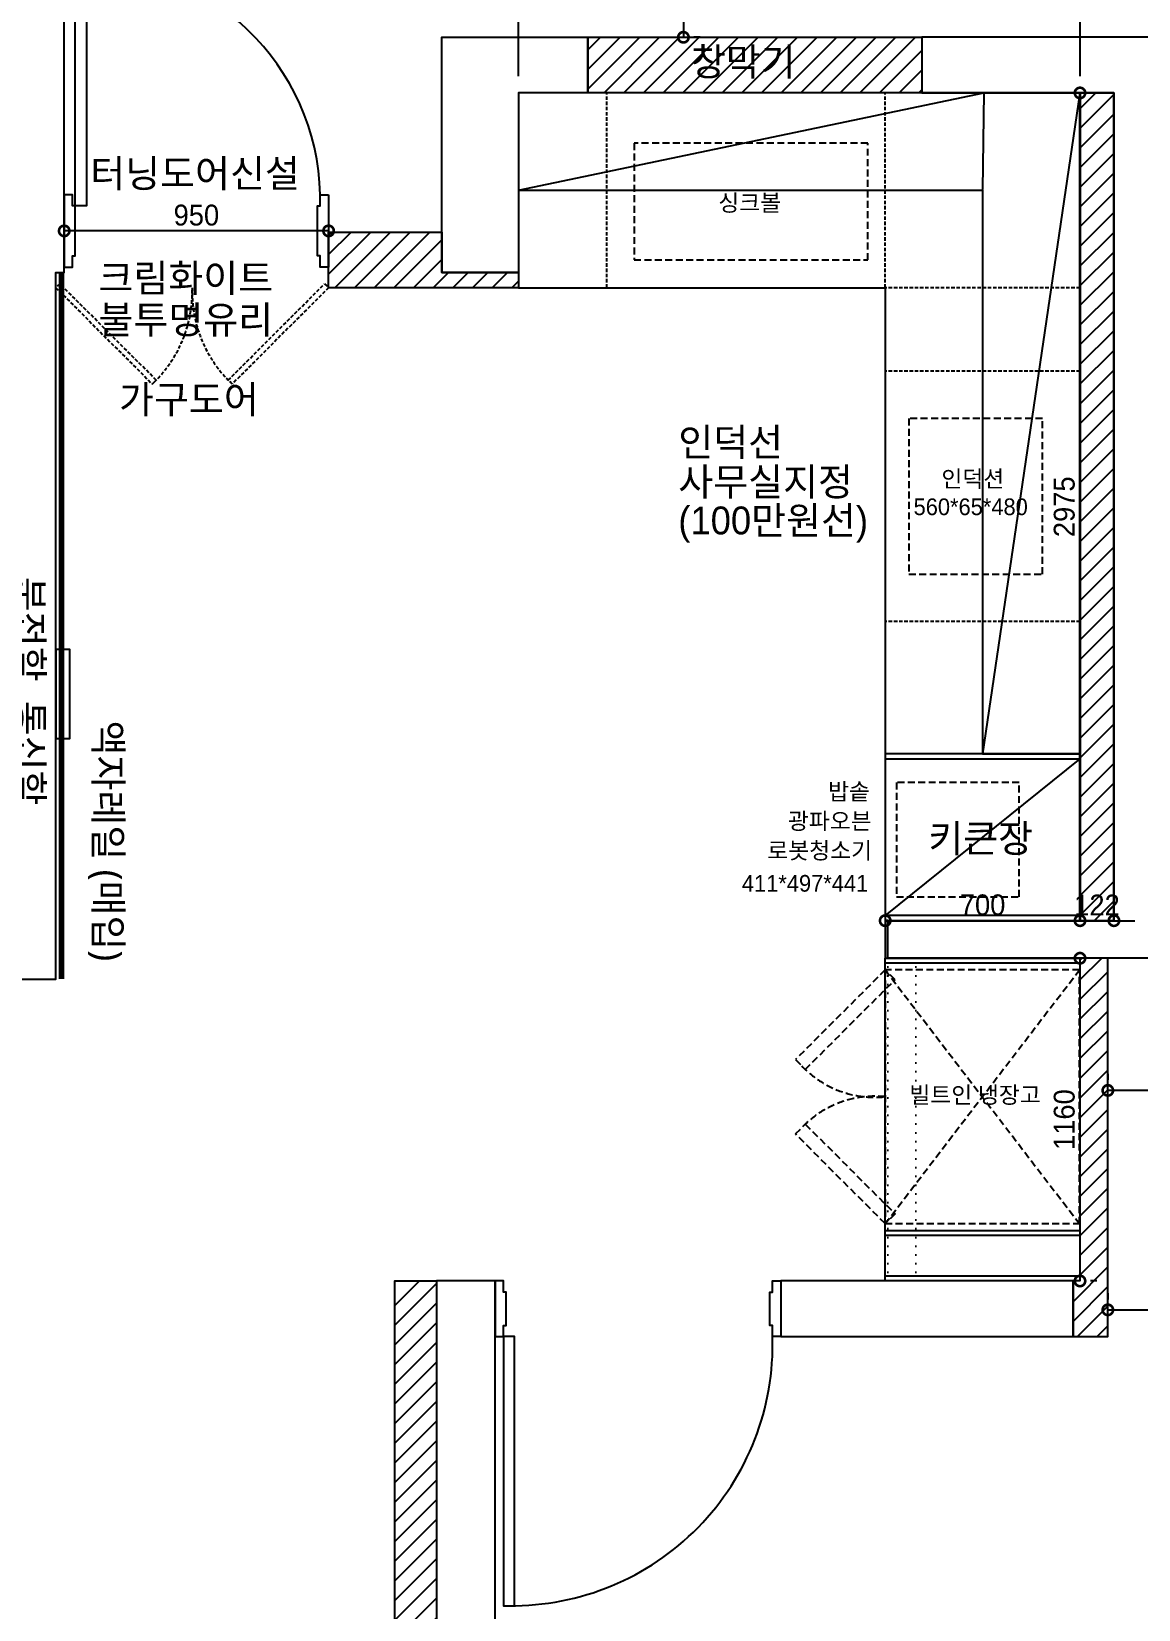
# Model space of a CAD drawing. Header units: millimetres. Extents: x 0 to 460316, y -63250 to 103204.
# Drawn here: x 67402 to 71379, y 62188 to 67859 of the extents above; entities that cross this region are included whole.
import ezdxf

# ---------------------------------------------------------------- set-up
doc = ezdxf.new("R2010")
doc.units = ezdxf.units.MM
doc.header["$LTSCALE"] = 25
for name, pattern in [('DASHED', [0.75, 0.5, -0.25]), ('DASHEDX2', [1.5, 1, -0.5]), ('DOT', [0.25, 0, -0.25]), ('HID', [2.5, 1.5, -1])]:
    doc.linetypes.add(name, pattern=pattern)
for name, color, linetype in [('0-ELC TEXT', 7, 'Continuous'), ('03-WAL NEW', 3, 'Continuous'), ('04-WIN', 4, 'Continuous'), ('06-FUR', 6, 'Continuous'), ('07-DIM WAL', 5, 'Continuous'), ('2-con', 2, 'Continuous'), ('3.기호.계단선', 30, 'Continuous'), ('CO-DO-FR', 7, 'Continuous'), ('CO-DOOR', 8, 'Continuous'), ('FUR', 8, 'DASHED'), ('설비', 140, 'Continuous')]:
    doc.layers.add(name, color=color, linetype=linetype)
doc.styles.add('스타일1', font='HY울릉도M.TTF')
doc.styles.add('이윤정', font='l_10646.ttf')
doc.styles.add('코레일둥고', font='Korail_Round_Gothic_Medium.ttf')
doc.dimstyles.new('30', dxfattribs={"dimscale": 30, "dimtxt": 2.5, "dimasz": 2.5, "dimexe": 1.25, "dimexo": 2, "dimtad": 1, "dimdec": 0, "dimtxsty": '스타일1', "dimblk": 'DOTSMALL', "dimcen": 2.5, "dimclrd": 1, "dimclre": 1, "dimclrt": 7, "dimadec": 0, "dimazin": 0, "dimtfac": 1, "dimtdec": 0, "dimtix": 1, "dimtmove": 0, "dimatfit": 3, "dimldrblk": 'DOTSMALL', "dimfxl": 1.25, "dimarcsym": 0})
pattern_1 = [(45, (41295.374, 99791.38), (-35.35534, 35.35534), [])]

# ---------------------------------------------------------------- blocks, each defined once
blk = doc.blocks.new('_DotSmall')
at = {"color": 0, "linetype": 'ByBlock', "const_width": 0.5}
blk.add_lwpolyline([(-0.0625, 0, 1), (0.0625, 0, 1)], format="xyb", close=True, dxfattribs=at)
blk = doc.blocks.new('*D130')
at = {"layer": '07-DIM WAL', "color": 1, "lineweight": -2}
for p, q in [((67519.4, 67202.9), (67519.4, 67180.4)), ((68469.4, 67202.9), (68469.4, 67180.4)), ((68469.4, 67142.9), (67519.4, 67142.9))]:
    blk.add_line(p, q, dxfattribs=at)
at = {"layer": 'Defpoints', "color": 0}
for p in [(67519.4, 67142.9), (67519.4, 67142.9), (68469.4, 67142.9)]:
    blk.add_point(p, dxfattribs=at)
at = {"layer": '07-DIM WAL', "color": 1, "lineweight": -2, "xscale": 75, "yscale": 75, "zscale": 75, "rotation": 180}
blk.add_blockref('_DotSmall', (67519.4, 67142.9), dxfattribs=at)
at = {"layer": '07-DIM WAL', "color": 1, "lineweight": -2, "xscale": 75, "yscale": 75, "zscale": 75}
blk.add_blockref('_DotSmall', (68469.4, 67142.9), dxfattribs=at)
at = {"layer": '07-DIM WAL', "color": 7, "insert": (67994.4, 67199.2), "char_height": 75, "attachment_point": 5, "style": '스타일1'}
blk.add_mtext('950', dxfattribs=at)
blk = doc.blocks.new('*D126')
at = {"layer": '07-DIM WAL', "color": 1, "lineweight": -2}
for p, q in [((69151.4, 67698.8), (69151.4, 68087.3)), ((71169.4, 67698.8), (71169.4, 68087.3)), ((71169.4, 68049.8), (69151.4, 68049.8))]:
    blk.add_line(p, q, dxfattribs=at)
at = {"layer": 'Defpoints', "color": 0}
for p in [(69151.4, 68049.8), (69151.4, 67638.8), (71169.4, 67638.8)]:
    blk.add_point(p, dxfattribs=at)
at = {"layer": '07-DIM WAL', "color": 1, "lineweight": -2, "xscale": 75, "yscale": 75, "zscale": 75, "rotation": 180}
blk.add_blockref('_DotSmall', (69151.4, 68049.8), dxfattribs=at)
at = {"layer": '07-DIM WAL', "color": 1, "lineweight": -2, "xscale": 75, "yscale": 75, "zscale": 75}
blk.add_blockref('_DotSmall', (71169.4, 68049.8), dxfattribs=at)
at = {"layer": '07-DIM WAL', "color": 7, "insert": (70160.4, 68106.1), "char_height": 75, "attachment_point": 5, "style": '스타일1'}
blk.add_mtext('2018', dxfattribs=at)
blk = doc.blocks.new('*D87')
at = {"layer": '07-DIM WAL', "color": 1, "lineweight": -2}
for p, q in [((69744.4, 68538.8), (69744.4, 67838.8)), ((69804.4, 68538.8), (69781.9, 68538.8)), ((69804.4, 67838.8), (69781.9, 67838.8))]:
    blk.add_line(p, q, dxfattribs=at)
at = {"layer": 'Defpoints', "color": 0}
for p in [(69744.4, 68538.8), (69744.4, 67838.8), (69744.4, 67838.8)]:
    blk.add_point(p, dxfattribs=at)
at = {"layer": '07-DIM WAL', "color": 1, "lineweight": -2, "xscale": 75, "yscale": 75, "zscale": 75}
for p, rotation in [((69744.4, 68538.8), 90), ((69744.4, 67838.8), 270)]:
    blk.add_blockref('_DotSmall', p, dxfattribs=dict(at, rotation=rotation))
at = {"layer": '07-DIM WAL', "color": 7, "insert": (69688.1, 68188.8), "char_height": 75, "attachment_point": 5, "rotation": 90, "style": '스타일1'}
blk.add_mtext('700', dxfattribs=at)
blk = doc.blocks.new('*D107')
at = {"layer": '07-DIM WAL', "color": 1, "lineweight": -2}
for p, q in [((71169.4, 67638.8), (71169.4, 64663.8)), ((71229.4, 67638.8), (71206.9, 67638.8)), ((71229.4, 64663.8), (71206.9, 64663.8))]:
    blk.add_line(p, q, dxfattribs=at)
at = {"layer": 'Defpoints', "color": 0}
for p in [(71169.4, 67638.8), (71169.4, 64663.8), (71169.4, 64663.8)]:
    blk.add_point(p, dxfattribs=at)
at = {"layer": '07-DIM WAL', "color": 1, "lineweight": -2, "xscale": 75, "yscale": 75, "zscale": 75}
for p, rotation in [((71169.4, 67638.8), 90), ((71169.4, 64663.8), 270)]:
    blk.add_blockref('_DotSmall', p, dxfattribs=dict(at, rotation=rotation))
at = {"layer": '07-DIM WAL', "color": 7, "insert": (71113.1, 66151.3), "char_height": 75, "attachment_point": 5, "rotation": 90, "style": '스타일1'}
blk.add_mtext('2975', dxfattribs=at)
blk = doc.blocks.new('*D134')
at = {"layer": '07-DIM WAL', "color": 1, "lineweight": -2}
for p, q in [((71169.4, 63368.8), (71169.4, 64528.8)), ((71229.4, 64528.8), (71206.9, 64528.8)), ((71229.4, 63368.8), (71206.9, 63368.8))]:
    blk.add_line(p, q, dxfattribs=at)
at = {"layer": 'Defpoints', "color": 0}
for p in [(71169.4, 64528.8), (71169.4, 64528.8), (71169.4, 63368.8)]:
    blk.add_point(p, dxfattribs=at)
at = {"layer": '07-DIM WAL', "color": 1, "lineweight": -2, "xscale": 75, "yscale": 75, "zscale": 75}
for p, rotation in [((71169.4, 64528.8), 90), ((71169.4, 63368.8), 270)]:
    blk.add_blockref('_DotSmall', p, dxfattribs=dict(at, rotation=rotation))
at = {"layer": '07-DIM WAL', "color": 7, "insert": (71113.1, 63948.8), "char_height": 75, "attachment_point": 5, "rotation": 90, "style": '스타일1'}
blk.add_mtext('1160', dxfattribs=at)
blk = doc.blocks.new('*D108')
at = {"layer": '07-DIM WAL', "color": 1, "lineweight": -2}
for p, q in [((71269.4, 63325), (71269.4, 63302.5)), ((72309.4, 63325), (72309.4, 63302.5)), ((71269.4, 63265), (72309.4, 63265))]:
    blk.add_line(p, q, dxfattribs=at)
at = {"layer": 'Defpoints', "color": 0}
for p in [(71269.4, 63265), (72309.4, 63265), (72309.4, 63265)]:
    blk.add_point(p, dxfattribs=at)
at = {"layer": '07-DIM WAL', "color": 1, "lineweight": -2, "xscale": 75, "yscale": 75, "zscale": 75, "rotation": 180}
blk.add_blockref('_DotSmall', (71269.4, 63265), dxfattribs=at)
at = {"layer": '07-DIM WAL', "color": 1, "lineweight": -2, "xscale": 75, "yscale": 75, "zscale": 75}
blk.add_blockref('_DotSmall', (72309.4, 63265), dxfattribs=at)
at = {"layer": '07-DIM WAL', "color": 7, "insert": (71789.4, 63321.2), "char_height": 75, "attachment_point": 5, "style": '스타일1'}
blk.add_mtext('1040', dxfattribs=at)
blk = doc.blocks.new('*D135')
at = {"layer": '07-DIM WAL', "color": 1, "lineweight": -2}
for p, q in [((71269.4, 64113.8), (71269.4, 64091.3)), ((72409.4, 64113.8), (72409.4, 64091.3)), ((72409.4, 64053.8), (71269.4, 64053.8))]:
    blk.add_line(p, q, dxfattribs=at)
at = {"layer": 'Defpoints', "color": 0}
for p in [(71269.4, 64053.8), (71269.4, 64053.8), (72409.4, 64053.8)]:
    blk.add_point(p, dxfattribs=at)
at = {"layer": '07-DIM WAL', "color": 1, "lineweight": -2, "xscale": 75, "yscale": 75, "zscale": 75, "rotation": 180}
blk.add_blockref('_DotSmall', (71269.4, 64053.8), dxfattribs=at)
at = {"layer": '07-DIM WAL', "color": 1, "lineweight": -2, "xscale": 75, "yscale": 75, "zscale": 75}
blk.add_blockref('_DotSmall', (72409.4, 64053.8), dxfattribs=at)
at = {"layer": '07-DIM WAL', "color": 7, "insert": (71839.4, 64110), "char_height": 75, "attachment_point": 5, "style": '스타일1'}
blk.add_mtext('1140', dxfattribs=at)
blk = doc.blocks.new('*D109')
at = {"layer": '07-DIM WAL', "color": 1, "lineweight": -2}
for p, q in [((70469.4, 64723.8), (70469.4, 64701.3)), ((71169.4, 64723.8), (71169.4, 64701.3)), ((70469.4, 64663.8), (71169.4, 64663.8))]:
    blk.add_line(p, q, dxfattribs=at)
at = {"layer": 'Defpoints', "color": 0}
for p in [(70469.4, 64663.8), (71169.4, 64663.8), (71169.4, 64663.8)]:
    blk.add_point(p, dxfattribs=at)
at = {"layer": '07-DIM WAL', "color": 1, "lineweight": -2, "xscale": 75, "yscale": 75, "zscale": 75, "rotation": 180}
blk.add_blockref('_DotSmall', (70469.4, 64663.8), dxfattribs=at)
at = {"layer": '07-DIM WAL', "color": 1, "lineweight": -2, "xscale": 75, "yscale": 75, "zscale": 75}
blk.add_blockref('_DotSmall', (71169.4, 64663.8), dxfattribs=at)
at = {"layer": '07-DIM WAL', "color": 7, "insert": (70819.4, 64720.1), "char_height": 75, "attachment_point": 5, "style": '스타일1'}
blk.add_mtext('700', dxfattribs=at)
blk = doc.blocks.new('*D110')
at = {"layer": '07-DIM WAL', "color": 1, "lineweight": -2}
for p, q in [((71169.4, 64723.8), (71169.4, 64701.3)), ((71291.4, 64723.8), (71291.4, 64701.3)), ((71169.4, 64663.8), (71094.4, 64663.8)), ((71169.4, 64663.8), (71291.4, 64663.8)), ((71291.4, 64663.8), (71366.4, 64663.8))]:
    blk.add_line(p, q, dxfattribs=at)
at = {"layer": 'Defpoints', "color": 0}
for p in [(71169.4, 64663.8), (71291.4, 64663.8), (71291.4, 64663.8)]:
    blk.add_point(p, dxfattribs=at)
at = {"layer": '07-DIM WAL', "color": 1, "lineweight": -2, "xscale": 75, "yscale": 75, "zscale": 75}
blk.add_blockref('_DotSmall', (71169.4, 64663.8), dxfattribs=at)
at = {"layer": '07-DIM WAL', "color": 1, "lineweight": -2, "xscale": 75, "yscale": 75, "zscale": 75, "rotation": 180}
blk.add_blockref('_DotSmall', (71291.4, 64663.8), dxfattribs=at)
at = {"layer": '07-DIM WAL', "color": 7, "insert": (71230.4, 64720.1), "char_height": 75, "attachment_point": 5, "style": '스타일1'}
blk.add_mtext('122', dxfattribs=at)

msp = doc.modelspace()

# ---------------------------------------------------------------- hatches: boundary and pattern name
at = {"layer": '03-WAL NEW'}
h = msp.add_hatch(dxfattribs=at)
h.set_pattern_fill('_USER', color=256, scale=50, angle=45, pattern_type=0)
h.set_pattern_definition(pattern_1)
h.paths.add_polyline_path([(70601.36, 67838.82), (69401.36, 67838.82), (69401.36, 67638.82), (70601.36, 67638.82)])
h = msp.add_hatch(dxfattribs=at)
h.set_pattern_fill('_USER', color=256, scale=50, angle=45, pattern_type=0)
h.set_pattern_definition(pattern_1)
h.paths.add_polyline_path([(71169.36, 64663.82), (71291.36, 64663.82), (71291.36, 67638.82), (71169.36, 67638.82)])
h = msp.add_hatch(dxfattribs=at)
h.set_pattern_fill('_USER', color=256, scale=50, angle=45, pattern_type=0)
h.set_pattern_definition([(45, (41169.53, 99791.38), (-35.35534, 35.35534), [])])
h.paths.add_polyline_path([(69151.36, 66938.82), (68469.36, 66938.82), (68469.36, 67138.82), (68876.36, 67138.82), (68876.36, 66993.82), (69151.36, 66993.82)])
h = msp.add_hatch(dxfattribs=at)
h.set_pattern_fill('_USER', color=256, scale=50, angle=45, pattern_type=0)
h.set_pattern_definition([(45, (41173.374, 99791.38), (-35.35534, 35.35534), [])])
h.paths.add_polyline_path([(71169.36, 64528.82), (71169.36, 63368.82), (71144.36, 63368.82), (71144.36, 63168.82), (71269.36, 63168.82), (71269.36, 64528.82)])
h = msp.add_hatch(dxfattribs=at)
h.set_pattern_fill('_USER', color=256, scale=50, angle=45, pattern_type=0)
h.set_pattern_definition(pattern_1)
edge = h.paths.add_edge_path()
edge.add_line((68857.36, 63368.82), (68807.36, 63368.82))
edge.add_arc((68807.36, 63268.82), 100, 90, 180)
edge.add_line((68707.36, 63268.82), (68707.36, 61882.82))
edge.add_line((68707.36, 61882.82), (68857.36, 61882.82))
edge.add_line((68857.36, 61882.82), (68857.36, 63368.82))
h.paths.add_polyline_path([(68857.36, 60882.82), (68707.36, 60882.82), (68707.36, 59216.82), (68807.36, 59216.82), (69147.36, 59216.82), (69147.36, 59396.82), (68857.36, 59396.82)])

# ---------------------------------------------------------------- linework, layer by layer
msp.add_line((69744.36, 68893.82), (69744.36, 67838.82))
msp.add_lwpolyline([(71169.36, 64663.82), (71291.36, 64663.82), (71291.36, 67638.82), (71169.36, 67638.82)], close=True, dxfattribs=at)
for points in [[(69151.36, 66938.82), (68469.36, 66938.82), (68469.36, 67138.82), (68876.36, 67138.82), (68876.36, 66993.82), (69151.36, 66993.82), (69151.36, 66938.82)], [(71169.36, 64528.82), (71169.36, 63368.82), (71144.36, 63368.82), (71144.36, 63168.82), (71269.36, 63168.82), (71269.36, 64528.82), (71169.36, 64528.82)], [(69147.36, 59396.82), (69147.36, 59216.82), (68707.36, 59216.82), (68707.36, 63368.82), (68857.36, 63368.82), (68857.36, 59396.82), (69147.36, 59396.82)]]:
    msp.add_lwpolyline(points, dxfattribs=at)
at = {"layer": '04-WIN'}
msp.add_lwpolyline([(69401.36, 67838.82), (70601.36, 67838.82), (70601.36, 67638.82), (69401.36, 67638.82)], close=True, dxfattribs=at)
at = {"layer": '06-FUR'}
msp.add_line((71169.36, 65245.82), (70469.36, 64681.82), dxfattribs=at)
at = {"layer": '06-FUR', "color": 7, "linetype": 'DASHEDX2'}
for p, q in [((70469.36, 63574.82), (71167.36, 64486.82)), ((70469.36, 64486.82), (71167.36, 63574.82))]:
    msp.add_line(p, q, dxfattribs=at)
at = {"layer": '06-FUR'}
for points in [[(71169.36, 67638.82), (69151.36, 67638.82), (69151.36, 67288.82), (70819.36, 67288.82), (70819.36, 65263.82), (71169.36, 65263.82), (71169.36, 67638.82), (70819.36, 65263.82)], [(69151.36, 67288.82), (70824.36, 67638.82), (70819.36, 67291.55)], [(69151.36, 67638.82), (69151.36, 66938.82), (70469.36, 66938.82), (70469.36, 64663.82), (71169.36, 64663.82), (71169.36, 67638.82), (69151.36, 67638.82)], [(71169.36, 65263.82), (70469.36, 65263.82), (70469.36, 65245.82), (71169.36, 65245.82), (71169.36, 65263.82)], [(71169.36, 64681.82), (70469.36, 64681.82), (70469.36, 64663.82), (71169.36, 64663.82), (71169.36, 64681.82)], [(71169.36, 64510.82), (70469.36, 64510.82), (70469.36, 64528.82), (71169.36, 64528.82), (71169.36, 64510.82)], [(71169.36, 63532.82), (70469.36, 63532.82), (70469.36, 63550.82), (71169.36, 63550.82), (71169.36, 63532.82)], [(71169.36, 63368.82), (70469.36, 63368.82), (70469.36, 63386.82), (71169.36, 63386.82), (71169.36, 63368.82)]]:
    msp.add_lwpolyline(points, dxfattribs=at)
at = {"layer": '06-FUR', "color": 7, "linetype": 'DASHEDX2'}
for points in [[(70406.86, 67458.36), (69566.86, 67458.36), (69566.86, 67038.36), (70406.86, 67038.36)], [(71034.36, 65908.82), (71034.36, 66468.82), (70554.36, 66468.82), (70554.36, 65908.82)], [(70509.76, 65160.32), (70509.76, 64749.32), (70950.76, 64749.32), (70950.76, 65160.32)], [(71167.36, 63574.82), (71167.36, 64486.82), (70469.36, 64486.82), (70469.36, 63574.82)]]:
    msp.add_lwpolyline(points, close=True, dxfattribs=at)
at = {"layer": '06-FUR'}
for points in [[(70479.36, 64663.82), (70469.36, 64663.82), (70469.36, 64528.82), (70479.36, 64528.82)], [(70469.36, 64528.82), (71169.36, 64528.82), (71169.36, 63368.82), (70469.36, 63368.82)]]:
    msp.add_lwpolyline(points, close=True, dxfattribs=at)
at = {"layer": '06-FUR', "color": 7, "linetype": 'DASHEDX2'}
for points in [[(70469.36, 64486.82), (70146.92, 64164.38), (70182.27, 64129.02), (70504.71, 64451.46), (70469.36, 64486.82)], [(70469.36, 63574.82), (70146.92, 63897.26), (70182.27, 63932.62), (70504.71, 63610.18), (70469.36, 63574.82)]]:
    msp.add_lwpolyline(points, dxfattribs=at)
for centre, start, end in [((70432.5, 64391.8), 223.59852, 275.82972), ((70432.5, 63669.84), 84.17028, 136.40148)]:
    msp.add_arc(centre, 362.86, start, end, dxfattribs=at)
at = {"layer": '2-con'}
for p, q in [((70601.36, 67838.82), (70601.36, 67638.82)), ((71469.36, 67838.82), (70601.36, 67838.82)), ((70601.36, 67638.82), (71291.36, 67638.82)), ((71291.36, 67638.82), (71291.36, 64663.82)), ((70094.36, 63368.82), (70094.36, 63168.82)), ((71144.36, 63368.82), (70094.36, 63368.82)), ((71144.36, 63168.82), (71144.36, 63368.82)), ((70094.36, 63168.82), (71144.36, 63168.82))]:
    msp.add_line(p, q, dxfattribs=at)
for points in [[(65529.36, 64662.13), (65529.36, 64453.82), (67489.36, 64453.82), (67489.36, 66993.82), (67519.36, 66993.82), (67519.36, 67898.82), (67459.36, 67898.82), (67459.36, 69238.82), (67259.36, 69238.82), (67259.36, 68837.13), (67299.36, 68837.13), (67299.36, 64662.13), (65529.36, 64662.13)], [(68876.36, 66993.82), (68876.36, 67838.82), (69401.36, 67838.82), (69401.36, 67638.82), (69151.36, 67638.82), (69151.36, 66993.82), (68876.36, 66993.82)], [(71474.36, 64528.82), (70479.36, 64528.82), (70479.36, 64663.82), (71291.36, 64663.82)], [(68857.36, 63368.82), (68857.36, 59396.82), (69472.36, 59396.82), (69472.36, 59588.82), (69067.36, 59588.82), (69067.36, 63368.82), (68857.36, 63368.82)]]:
    msp.add_lwpolyline(points, dxfattribs=at)
at = {"layer": '3.기호.계단선', "color": 10, "linetype": 'DOT', "ltscale": 5}
for p, q in [((70479.36, 64528.82), (70479.36, 63368.82)), ((70579.36, 64528.82), (70579.36, 63368.82))]:
    msp.add_line(p, q, dxfattribs=at)
at = {"layer": '3.기호.계단선', "color": 140, "linetype": 'HID', "const_width": 20}
msp.add_lwpolyline([(67509.36, 66993.82), (67509.36, 64453.82)], dxfattribs=at)
at = {"layer": '3.기호.계단선'}
msp.add_lwpolyline([(67489.36, 65318.82), (67539.36, 65318.82), (67539.36, 65638.82), (67489.36, 65638.82)], close=True, dxfattribs=at)
at = {"layer": 'CO-DO-FR'}
for points in [[(67519.36, 67272.92), (67519.36, 67012.92), (67549.36, 67012.92), (67549.36, 67052.92), (67559.36, 67052.92), (67559.36, 67232.92), (67549.36, 67232.92), (67549.36, 67272.92), (67519.36, 67272.92)], [(68469.36, 67272.92), (68469.36, 67012.92), (68439.36, 67012.92), (68439.36, 67052.92), (68429.36, 67052.92), (68429.36, 67232.92), (68439.36, 67232.92), (68439.36, 67272.92), (68469.36, 67272.92)], [(69067.36, 63368.82), (69067.36, 63168.82), (69097.36, 63168.82), (69097.36, 63208.82), (69107.36, 63208.82), (69107.36, 63328.82), (69097.36, 63328.82), (69097.36, 63368.82), (69067.36, 63368.82)], [(70094.36, 63368.82), (70094.36, 63168.82), (70064.36, 63168.82), (70064.36, 63208.82), (70054.36, 63208.82), (70054.36, 63328.82), (70064.36, 63328.82), (70064.36, 63368.82), (70094.36, 63368.82)]]:
    msp.add_lwpolyline(points, close=True, dxfattribs=at)
at = {"layer": 'CO-DOOR'}
for points in [[(67599.36, 68102.92), (67599.36, 67232.92), (67559.36, 67232.92), (67559.36, 68102.92)], [(69137.36, 62201.82), (69137.36, 63168.82), (69097.36, 63168.82), (69097.36, 62201.82)]]:
    msp.add_lwpolyline(points, close=True, dxfattribs=at)
for centre, radius, start, end in [((67589.36, 67252.74), 850.24, 1.36006, 90.67389), ((69127.36, 63139.23), 937.47, 269.38881, 1.80855)]:
    msp.add_arc(centre, radius, start, end, dxfattribs=at)
at = {"layer": 'FUR'}
for p, q in [((69469.36, 66938.82), (69469.36, 67638.82)), ((70469.36, 66938.82), (70469.36, 67638.82)), ((71169.36, 66938.82), (70469.36, 66938.82)), ((71169.36, 66638.82), (70469.36, 66638.82)), ((71169.36, 65738.82), (70469.36, 65738.82))]:
    msp.add_line(p, q, dxfattribs=at)
for points in [[(67489.36, 66938.82), (67835.84, 66592.34), (67849.98, 66606.48), (67503.5, 66952.96), (67489.36, 66938.82)], [(68469.36, 66938.82), (68122.88, 66592.34), (68108.73, 66606.48), (68455.22, 66952.96), (68469.36, 66938.82)]]:
    msp.add_lwpolyline(points, dxfattribs=at)
for centre, start, end in [((67525.08, 66924.31), 314.36969, 1.8291), ((68433.64, 66924.31), 178.1709, 225.63031)]:
    msp.add_arc(centre, 454.51, start, end, dxfattribs=at)

# ---------------------------------------------------------------- texts
at = {"layer": '0-ELC TEXT'}
for s, height, style, p in [('창막기', 100, '코레일둥고', (69771.33, 67700.88)), ('터닝도어신설', 100, '이윤정', (67613.07, 67299.6)), ('싱크볼', 60, '코레일둥고', (69869.7, 67213.78)), ('인덕션', 60, '코레일둥고', (70671.28, 66222.06)), ('560*65*480', 60, '코레일둥고', (70571.46, 66121.32)), ('밥솥', 60, '이윤정', (70264.08, 65097.69)), ('광파오븐', 60, '이윤정', (70119.72, 64992.02)), ('키큰장', 100, '이윤정', (70624.24, 64909.69)), ('로봇청소기', 60, '이윤정', (70045.82, 64885.95)), ('411*497*441', 60, '코레일둥고', (69954.5, 64767.97)), ('빌트인 냉장고', 60, '이윤정', (70556.35, 64007.58))]:
    msp.add_text(s, height=height, dxfattribs=dict(at, style=style)).set_placement(p)
at = {"layer": '3.기호.계단선', "style": '이윤정'}
msp.add_text('분전함, 통신함', height=100, rotation=270, dxfattribs=at).set_placement((67344.32, 65899.66))
at = {"layer": '3.기호.계단선', "color": 140, "linetype": 'HID', "style": '이윤정'}
msp.add_text('액자레일 (매입)', height=100, rotation=270, dxfattribs=at).set_placement((67627.61, 65383))
at = {"layer": '설비', "color": 140}
for s, style, p in [('크림화이트', '이윤정', (67642.72, 66923.38)), ('불투명유리', '이윤정', (67642.72, 66773.75)), ('가구도어', '이윤정', (67716.61, 66487.4)), ('인덕선', '코레일둥고', (69726.01, 66333.26)), ('사무실지정', '코레일둥고', (69726.01, 66191.22)), ('(100만원선)', '코레일둥고', (69726.01, 66052.21))]:
    msp.add_text(s, height=100, dxfattribs=dict(at, style=style)).set_placement(p)

# ---------------------------------------------------------------- dimensions: what is measured, and where the dimension line sits
at = {"layer": '07-DIM WAL'}
for base, p1, p2, angle, picture, middle in [((69744.36, 67838.82), (69744.36, 68538.82), (69744.36, 67838.82), 90, '*D87', (69688.11, 68188.82)), ((71169.36, 64663.82), (71169.36, 67638.82), (71169.36, 64663.82), 90, '*D107', (71113.11, 66151.32)), ((67519.36, 67142.92), (68469.36, 67142.92), (67519.36, 67142.92), 180, '*D130', (67994.36, 67199.17)), ((71169.36, 64528.82), (71169.36, 63368.82), (71169.36, 64528.82), 90, '*D134', (71113.11, 63948.82))]:
    dim = msp.add_linear_dim(base=base, p1=p1, p2=p2, angle=angle, dimstyle='30', dxfattribs=at)
    dim.commit()
    dim.dimension.update_dxf_attribs({"geometry": picture, "text_midpoint": middle})
for base, p1, p2, picture, middle in [((69151.36, 68049.81), (71169.36, 67638.82), (69151.36, 67638.82), '*D126', (70160.36, 68106.06)), ((71169.36, 64663.82), (70469.36, 64663.82), (71169.36, 64663.82), '*D109', (70819.36, 64720.07)), ((71291.36, 64663.82), (71169.36, 64663.82), (71291.36, 64663.82), '*D110', (71230.36, 64720.07)), ((71269.36, 64053.76), (72409.36, 64053.76), (71269.36, 64053.76), '*D135', (71839.36, 64110.01)), ((72309.36, 63264.98), (71269.36, 63264.98), (72309.36, 63264.98), '*D108', (71789.36, 63321.23))]:
    dim = msp.add_linear_dim(base=base, p1=p1, p2=p2, dimstyle='30', dxfattribs=at)
    dim.commit()
    dim.dimension.update_dxf_attribs({"geometry": picture, "text_midpoint": middle})

doc.saveas('drawing.dxf')
